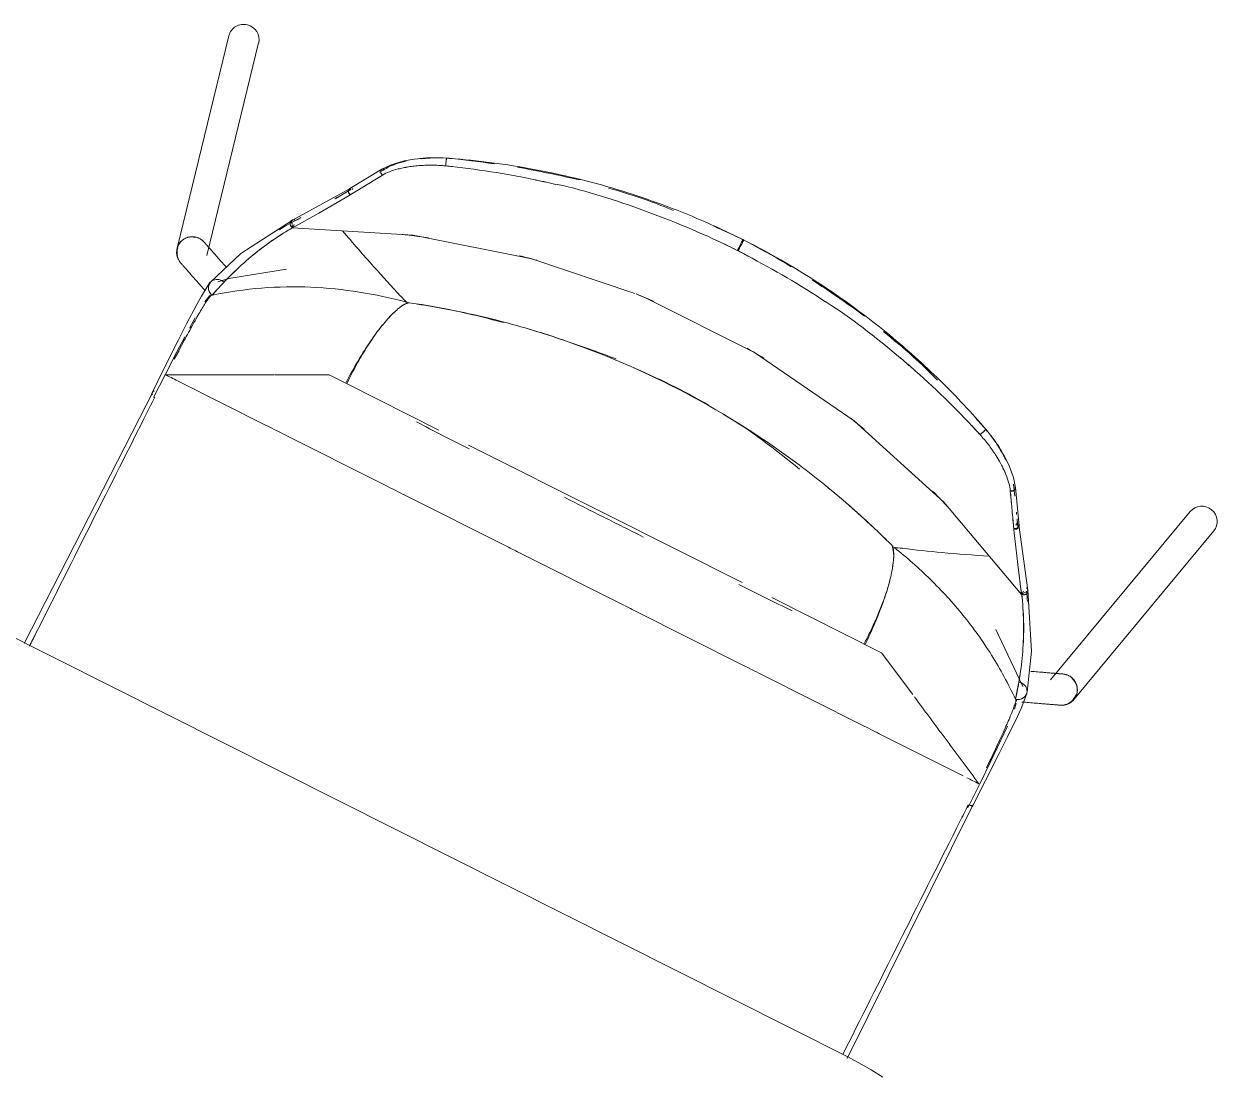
# Model space of a CAD drawing. Header units: millimetres. Extents: x 90978 to 295199, y -4084 to 97293.
# Drawn here: x 161074 to 161684, y 32156 to 32691 of the extents above; entities that cross this region are included whole.
import ezdxf

# ---------------------------------------------------------------- set-up
doc = ezdxf.new("R2010")
doc.units = ezdxf.units.MM
doc.header["$MEASUREMENT"] = 0
doc.layers.add('I-FURN', color=8, linetype='CONTINUOUS', lineweight=9)

msp = doc.modelspace()

# ---------------------------------------------------------------- linework, layer by layer
at = {"layer": 'I-FURN'}
for p, q in [((161179.11, 32684.96), (161152.65, 32576.47)), ((161167.81, 32572.77), (161194.26, 32681.27)), ((161259.25, 32617.23), (161255.95, 32615.22)), ((161261.93, 32619.11), (161257.1, 32616.74)), ((161257.76, 32616.97), (161257.38, 32616.88)), ((161258.16, 32616.94), (161257.76, 32616.97)), ((161258.56, 32616.8), (161258.16, 32616.94)), ((161268.59, 32621.03), (161261.93, 32619.11)), ((161273.66, 32621.93), (161268.59, 32621.03)), ((161279.11, 32622.49), (161273.66, 32621.93)), ((161284.59, 32622.66), (161279.11, 32622.49)), ((161289.73, 32618.82), (161289.71, 32618.59)), ((161289.76, 32619.14), (161289.73, 32618.82)), ((161289.8, 32619.55), (161289.76, 32619.14)), ((161289.84, 32620.01), (161289.8, 32619.55)), ((161289.88, 32620.49), (161289.84, 32620.01)), ((161289.93, 32620.98), (161289.88, 32620.49)), ((161289.97, 32621.44), (161289.93, 32620.98)), ((161290.01, 32621.83), (161289.97, 32621.44)), ((161290.04, 32622.15), (161290.01, 32621.83)), ((161290.06, 32622.37), (161290.04, 32622.15)), ((161290.07, 32622.47), (161290.06, 32622.37)), ((161240.41, 32603.43), (161257.54, 32613.84)), ((161257.17, 32616.78), (161240.77, 32606.89)), ((161256.52, 32615.65), (161256.54, 32615.21)), ((161256.54, 32615.21), (161256.67, 32614.79)), ((161256.77, 32616.41), (161256.59, 32616.05)), ((161256.67, 32614.79), (161256.9, 32614.4)), ((161257.04, 32616.69), (161256.77, 32616.41)), ((161256.9, 32614.4), (161257.2, 32614.08)), ((161257.38, 32616.88), (161257.04, 32616.69)), ((161257.2, 32614.08), (161257.56, 32613.84)), ((161240.92, 32606.98), (161211.45, 32590.79)), ((161241.36, 32606.47), (161233.56, 32601.9)), ((161240.03, 32605.69), (161240.12, 32606.11)), ((161240.04, 32605.25), (161240.03, 32605.69)), ((161240.15, 32604.81), (161240.04, 32605.25)), ((161240.36, 32604.41), (161240.15, 32604.81)), ((161240.26, 32606.19), (161240.16, 32605.77)), ((161240.16, 32605.77), (161240.17, 32605.33)), ((161240.17, 32605.33), (161240.28, 32604.89)), ((161240.28, 32604.89), (161240.49, 32604.49)), ((161240.32, 32606.48), (161240.6, 32606.78)), ((161240.45, 32606.56), (161240.41, 32606.51)), ((161240.74, 32606.86), (161240.45, 32606.56)), ((161240.6, 32606.78), (161240.95, 32606.98)), ((161241.08, 32607.06), (161240.74, 32606.86)), ((161240.95, 32606.98), (161241.35, 32607.08)), ((161241.48, 32607.16), (161241.08, 32607.06)), ((161242.18, 32606.95), (161242.01, 32606.5)), ((161242.12, 32606.5), (161242.31, 32607.03)), ((161225.01, 32594.39), (161240.41, 32603.43)), ((161240.65, 32604.06), (161240.36, 32604.41)), ((161240.49, 32604.49), (161240.79, 32604.14)), ((161241.01, 32603.79), (161240.65, 32604.06)), ((161240.79, 32604.14), (161241.15, 32603.87)), ((161211.56, 32586.86), (161225.01, 32594.39)), ((161211.45, 32590.79), (161185.22, 32573.7)), ((161210.31, 32588.88), (161210.36, 32589.36)), ((161210.38, 32588.4), (161210.31, 32588.88)), ((161210.36, 32589.36), (161210.51, 32589.81)), ((161210.56, 32587.95), (161210.38, 32588.4)), ((161210.51, 32589.81), (161210.76, 32590.22)), ((161210.84, 32587.55), (161210.56, 32587.95)), ((161210.76, 32590.22), (161211.1, 32590.56)), ((161211.2, 32587.23), (161210.84, 32587.55)), ((161211.1, 32590.56), (161211.35, 32588.82)), ((161211.62, 32586.98), (161211.2, 32587.23)), ((161211.41, 32588.41), (161211.62, 32586.99)), ((161273.09, 32583.12), (161211.56, 32586.86)), ((161211.62, 32586.98), (161212.38, 32588.63)), ((161211.62, 32586.98), (161212.38, 32588.63)), ((161211.62, 32586.98), (161212.32, 32588.61)), ((161212.32, 32588.61), (161211.62, 32586.98)), ((161214.98, 32591.51), (161213.29, 32590.6)), ((161154.83, 32580.08), (161155.06, 32580.3)), ((161155.06, 32580.3), (161155.12, 32580.36)), ((161155.12, 32580.36), (161155.37, 32580.57)), ((161155.37, 32580.57), (161155.62, 32580.76)), ((161155.62, 32580.76), (161155.88, 32580.95)), ((161155.88, 32580.95), (161156.15, 32581.12)), ((161156.15, 32581.12), (161156.42, 32581.29)), ((161156.42, 32581.29), (161156.7, 32581.44)), ((161156.7, 32581.44), (161156.99, 32581.59)), ((161156.99, 32581.59), (161157.28, 32581.72)), ((161157.28, 32581.72), (161157.58, 32581.84)), ((161157.58, 32581.84), (161157.88, 32581.94)), ((161157.88, 32581.94), (161158.19, 32582.04)), ((161158.19, 32582.04), (161158.5, 32582.12)), ((161158.5, 32582.12), (161158.81, 32582.19)), ((161158.81, 32582.19), (161159.12, 32582.25)), ((161159.12, 32582.25), (161159.44, 32582.29)), ((161159.44, 32582.29), (161159.76, 32582.32)), ((161159.76, 32582.32), (161160.08, 32582.34)), ((161160.08, 32582.34), (161160.4, 32582.35)), ((161160.4, 32582.35), (161160.72, 32582.34)), ((161160.72, 32582.34), (161161.04, 32582.32)), ((161161.04, 32582.32), (161161.36, 32582.29)), ((161161.36, 32582.29), (161161.67, 32582.25)), ((161161.67, 32582.25), (161161.99, 32582.19)), ((161161.99, 32582.19), (161162.3, 32582.12)), ((161162.3, 32582.12), (161162.61, 32582.04)), ((161162.61, 32582.04), (161162.91, 32581.95)), ((161162.91, 32581.95), (161163.22, 32581.84)), ((161163.22, 32581.84), (161163.51, 32581.72)), ((161163.51, 32581.72), (161163.81, 32581.59)), ((161163.81, 32581.59), (161164.09, 32581.45)), ((161164.09, 32581.45), (161164.37, 32581.3)), ((161164.37, 32581.3), (161164.65, 32581.13)), ((161164.65, 32581.13), (161164.92, 32580.96)), ((161164.92, 32580.96), (161165.18, 32580.77)), ((161165.18, 32580.77), (161165.43, 32580.57)), ((161165.43, 32580.57), (161165.67, 32580.37)), ((161165.67, 32580.37), (161165.91, 32580.15)), ((161333.62, 32571.09), (161273.09, 32583.12)), ((161440.96, 32580.06), (161441.18, 32580.5)), ((161441.18, 32580.5), (161441.32, 32580.78)), ((161441.32, 32580.78), (161441.37, 32580.87)), ((161441.59, 32580.29), (161441.37, 32579.85)), ((161441.73, 32580.57), (161441.59, 32580.29)), ((161441.78, 32580.67), (161441.73, 32580.57)), ((161152.4, 32574.34), (161152.41, 32574.66)), ((161152.41, 32574.02), (161152.4, 32574.34)), ((161152.41, 32574.66), (161152.43, 32574.98)), ((161152.43, 32574.98), (161152.46, 32575.3)), ((161152.46, 32575.3), (161152.51, 32575.62)), ((161152.51, 32575.62), (161152.56, 32575.93)), ((161152.56, 32575.93), (161152.63, 32576.25)), ((161152.63, 32576.25), (161152.71, 32576.56)), ((161152.71, 32576.56), (161152.81, 32576.86)), ((161152.81, 32576.86), (161152.91, 32577.16)), ((161152.91, 32577.16), (161153.03, 32577.46)), ((161153.03, 32577.46), (161153.16, 32577.75)), ((161153.16, 32577.75), (161153.31, 32578.04)), ((161153.31, 32578.04), (161153.46, 32578.32)), ((161153.46, 32578.32), (161153.62, 32578.59)), ((161153.62, 32578.59), (161153.8, 32578.86)), ((161153.8, 32578.86), (161153.98, 32579.12)), ((161153.98, 32579.12), (161154.18, 32579.38)), ((161154.18, 32579.38), (161154.39, 32579.62)), ((161154.39, 32579.62), (161154.6, 32579.86)), ((161154.6, 32579.86), (161154.83, 32580.08)), ((161165.91, 32580.15), (161166.14, 32579.93)), ((161166.14, 32579.93), (161166.36, 32579.69)), ((161166.36, 32579.69), (161166.41, 32579.63)), ((161166.42, 32579.62), (161166.41, 32579.63)), ((161166.41, 32579.63), (161166.43, 32579.61)), ((161166.45, 32579.59), (161166.42, 32579.62)), ((161166.43, 32579.61), (161166.47, 32579.57)), ((161166.5, 32579.53), (161166.45, 32579.59)), ((161166.47, 32579.57), (161166.53, 32579.5)), ((161166.58, 32579.44), (161166.5, 32579.53)), ((161166.53, 32579.5), (161166.56, 32579.47)), ((161166.69, 32579.32), (161166.58, 32579.44)), ((161166.82, 32579.17), (161166.69, 32579.32)), ((161166.97, 32578.99), (161166.82, 32579.17)), ((161167.15, 32578.79), (161166.97, 32578.99)), ((161167.36, 32578.55), (161167.15, 32578.79)), ((161167.59, 32578.29), (161167.36, 32578.55)), ((161167.84, 32578.01), (161167.59, 32578.29)), ((161168.12, 32577.69), (161167.84, 32578.01)), ((161168.41, 32577.35), (161168.12, 32577.69)), ((161168.73, 32576.99), (161168.41, 32577.35)), ((161169.08, 32576.6), (161168.73, 32576.99)), ((161169.44, 32576.18), (161169.08, 32576.6)), ((161169.83, 32575.74), (161169.44, 32576.18)), ((161170.23, 32575.28), (161169.83, 32575.74)), ((161170.66, 32574.8), (161170.23, 32575.28)), ((161171.1, 32574.3), (161170.66, 32574.8)), ((161171.56, 32573.77), (161171.1, 32574.3)), ((161438.62, 32575.4), (161438.76, 32575.68)), ((161438.76, 32575.68), (161438.98, 32576.12)), ((161438.98, 32576.12), (161439.27, 32576.7)), ((161439.17, 32575.48), (161439.03, 32575.2)), ((161439.39, 32575.92), (161439.17, 32575.48)), ((161439.27, 32576.7), (161439.61, 32577.37)), ((161439.68, 32576.5), (161439.39, 32575.92)), ((161439.61, 32577.37), (161439.97, 32578.09)), ((161440.02, 32577.17), (161439.68, 32576.5)), ((161439.97, 32578.09), (161440.33, 32578.81)), ((161440.38, 32577.89), (161440.02, 32577.17)), ((161440.33, 32578.81), (161440.67, 32579.48)), ((161440.74, 32578.6), (161440.38, 32577.89)), ((161440.67, 32579.48), (161440.96, 32580.06)), ((161441.08, 32579.28), (161440.74, 32578.6)), ((161441.37, 32579.85), (161441.08, 32579.28)), ((161152.43, 32573.7), (161152.41, 32574.02)), ((161152.46, 32573.39), (161152.43, 32573.7)), ((161152.51, 32573.07), (161152.46, 32573.39)), ((161152.56, 32572.75), (161152.51, 32573.07)), ((161152.63, 32572.44), (161152.56, 32572.75)), ((161152.72, 32572.13), (161152.63, 32572.44)), ((161152.81, 32571.83), (161152.72, 32572.13)), ((161152.92, 32571.53), (161152.81, 32571.83)), ((161153.04, 32571.23), (161152.92, 32571.53)), ((161153.17, 32570.94), (161153.04, 32571.23)), ((161153.31, 32570.65), (161153.17, 32570.94)), ((161153.46, 32570.37), (161153.31, 32570.65)), ((161153.63, 32570.1), (161153.46, 32570.37)), ((161153.8, 32569.83), (161153.63, 32570.1)), ((161153.99, 32569.57), (161153.8, 32569.83)), ((161154.19, 32569.32), (161153.99, 32569.57)), ((161154.39, 32569.07), (161154.19, 32569.32)), ((161154.42, 32569.04), (161154.39, 32569.07)), ((161154.39, 32569.07), (161154.39, 32569.07)), ((161154.39, 32569.07), (161154.41, 32569.06)), ((161154.41, 32569.06), (161154.44, 32569.01)), ((161154.46, 32568.99), (161154.42, 32569.04)), ((161154.44, 32569.01), (161154.51, 32568.94)), ((161154.54, 32568.91), (161154.46, 32568.99)), ((161154.51, 32568.94), (161154.6, 32568.84)), ((161154.6, 32568.84), (161154.71, 32568.71)), ((161154.71, 32568.71), (161154.85, 32568.55)), ((161154.85, 32568.55), (161155.02, 32568.36)), ((161155.02, 32568.36), (161155.21, 32568.15)), ((161155.21, 32568.15), (161155.42, 32567.9)), ((161185.22, 32573.7), (161169.83, 32559.33)), ((161172.04, 32573.22), (161171.56, 32573.77)), ((161172.54, 32572.66), (161172.04, 32573.22)), ((161173.05, 32572.08), (161172.54, 32572.66)), ((161173.57, 32571.48), (161173.05, 32572.08)), ((161174.11, 32570.86), (161173.57, 32571.48)), ((161174.67, 32570.23), (161174.11, 32570.86)), ((161175.23, 32569.59), (161174.67, 32570.23)), ((161175.81, 32568.93), (161175.23, 32569.59)), ((161176.4, 32568.26), (161175.81, 32568.93)), ((161177, 32567.58), (161176.4, 32568.26)), ((161386.23, 32553.41), (161333.62, 32571.09)), ((161155.42, 32567.9), (161155.66, 32567.63)), ((161155.66, 32567.63), (161155.92, 32567.34)), ((161155.92, 32567.34), (161156.2, 32567.01)), ((161156.2, 32567.01), (161156.51, 32566.66)), ((161156.51, 32566.66), (161156.84, 32566.29)), ((161156.84, 32566.29), (161157.19, 32565.89)), ((161157.19, 32565.89), (161157.56, 32565.46)), ((161157.56, 32565.46), (161157.95, 32565.02)), ((161157.95, 32565.02), (161158.37, 32564.55)), ((161158.37, 32564.55), (161158.8, 32564.06)), ((161158.8, 32564.06), (161159.25, 32563.54)), ((161159.25, 32563.54), (161159.72, 32563.01)), ((161159.72, 32563.01), (161160.2, 32562.46)), ((161160.2, 32562.46), (161160.7, 32561.89)), ((161177.6, 32566.89), (161177, 32567.58)), ((161208.53, 32565.74), (161178.98, 32560.98)), ((161160.7, 32561.89), (161161.22, 32561.3)), ((161161.22, 32561.3), (161161.75, 32560.69)), ((161161.75, 32560.69), (161162.3, 32560.07)), ((161162.3, 32560.07), (161162.85, 32559.44)), ((161162.85, 32559.44), (161163.42, 32558.79)), ((161163.42, 32558.79), (161164.01, 32558.13)), ((161164.01, 32558.13), (161164.6, 32557.45)), ((161164.6, 32557.45), (161165.2, 32556.77)), ((161169.42, 32558.92), (161165.05, 32552)), ((161165.2, 32556.77), (161165.81, 32556.07)), ((161165.81, 32556.07), (161166.43, 32555.37)), ((161168.68, 32556.72), (161168.94, 32557.86)), ((161168.72, 32555.54), (161168.68, 32556.72)), ((161170.2, 32559.63), (161169.42, 32558.92)), ((161169.48, 32558.89), (161170.27, 32559.73)), ((161170.71, 32559.96), (161170.2, 32559.63)), ((161171.28, 32560.23), (161170.71, 32559.96)), ((161172.57, 32560.53), (161171.28, 32560.23)), ((161173.99, 32560.47), (161172.57, 32560.53)), ((161178.98, 32560.98), (161173.48, 32559.38)), ((161175.39, 32559.98), (161173.99, 32560.47)), ((161176.66, 32559.08), (161175.39, 32559.98)), ((161165.05, 32552), (161162.67, 32547.67)), ((161166.43, 32555.37), (161167.05, 32554.66)), ((161166.78, 32549.03), (161169.35, 32552.31)), ((161392.03, 32551.01), (161386.82, 32553.17)), ((161447.21, 32523.25), (161392.03, 32551.01)), ((161162.67, 32547.67), (161157.5, 32537.86)), ((161157.5, 32537.86), (161153.16, 32529.34)), ((161159.01, 32535.71), (161161.92, 32540.98)), ((161153.16, 32529.34), (161146.29, 32515.57)), ((161152.58, 32523.62), (161156.6, 32531.24)), ((161146.66, 32512.2), (161152.58, 32523.62)), ((161151.19, 32519.8), (161153.47, 32523.98)), ((161153.47, 32523.98), (161153.54, 32524.11)), ((161498.15, 32488.33), (161447.21, 32523.25)), ((161146.29, 32515.57), (161139.61, 32501.97)), ((161140.56, 32500.3), (161146.66, 32512.2)), ((161197.76, 32486.22), (161153.22, 32508.62)), ((161202.56, 32511.79), (161230.28, 32511.8)), ((161230.28, 32511.8), (161238.73, 32507.55)), ((161239.14, 32507.34), (161286.28, 32483.63)), ((161140.52, 32503.74), (161074.62, 32374.72)), ((161140.55, 32503.76), (161140.53, 32503.7)), ((161140.65, 32503.56), (161140.91, 32503.37)), ((161141.01, 32503.67), (161140.71, 32503.75)), ((161543.89, 32446.89), (161498.15, 32488.33)), ((161563.89, 32482.65), (161564.25, 32482.98)), ((161564.25, 32482.98), (161564.6, 32483.28)), ((161564.6, 32483.28), (161564.89, 32483.55)), ((161564.89, 32483.55), (161565.13, 32483.76)), ((161565.13, 32483.76), (161565.29, 32483.91)), ((161565.29, 32483.91), (161565.36, 32483.98)), ((161257.82, 32456), (161206.6, 32481.77)), ((161562.38, 32481.31), (161562.47, 32481.38)), ((161562.47, 32481.38), (161562.64, 32481.53)), ((161562.64, 32481.53), (161562.88, 32481.75)), ((161562.88, 32481.75), (161563.18, 32482.02)), ((161563.18, 32482.02), (161563.53, 32482.32)), ((161563.53, 32482.32), (161563.89, 32482.65)), ((161568.79, 32479.69), (161571.91, 32475.19)), ((161301.4, 32476.02), (161371.21, 32440.9)), ((161571.91, 32475.19), (161574.72, 32470.48)), ((161574.72, 32470.48), (161577.01, 32465.87)), ((161577.01, 32465.87), (161579.44, 32459.38)), ((161579.44, 32459.38), (161580.42, 32454.09)), ((161578.41, 32446.13), (161577.83, 32452.72)), ((161579.53, 32456.08), (161580.1, 32449.96)), ((161580.4, 32454.26), (161582.27, 32434.85)), ((161321.77, 32423.83), (161268.1, 32450.84)), ((161583.57, 32399.72), (161543.89, 32446.89)), ((161371.21, 32440.9), (161441.03, 32405.78)), ((161580.9, 32441.68), (161581.02, 32440.48)), ((161669.68, 32442.1), (161598.34, 32356.19)), ((161579.68, 32432.75), (161579.07, 32439.08)), ((161581.44, 32436.43), (161580.62, 32435.19)), ((161581.26, 32438.12), (161581.47, 32436.16)), ((161581.35, 32433.7), (161581.71, 32433.95)), ((161581.47, 32436.16), (161581.71, 32433.83)), ((161581.99, 32434.28), (161582.17, 32434.66)), ((161582.2, 32435.46), (161582.04, 32435.84)), ((161582.17, 32434.66), (161582.24, 32435.06)), ((161582.24, 32435.06), (161582.2, 32435.46)), ((161582.23, 32435.28), (161586.79, 32401.98)), ((161579.6, 32433.61), (161580.03, 32433.48)), ((161581.6, 32415), (161579.68, 32432.75)), ((161580.03, 32433.48), (161580.48, 32433.45)), ((161580.48, 32433.45), (161580.93, 32433.53)), ((161580.93, 32433.53), (161581.35, 32433.7)), ((161610.34, 32346.22), (161681.68, 32432.14)), ((161381.02, 32394.03), (161327.36, 32421.02)), ((161494.54, 32163.92), (161000.43, 32412.5)), ((161583.57, 32399.72), (161581.6, 32415)), ((161456.13, 32398.18), (161512.14, 32370)), ((161584.5, 32401.42), (161583.63, 32399.84)), ((161584.5, 32401.42), (161583.63, 32399.84)), ((161583.64, 32399.84), (161586.82, 32401.55)), ((161584.53, 32401.37), (161583.64, 32399.84)), ((161583.64, 32399.84), (161584.53, 32401.37)), ((161584.08, 32399.64), (161583.64, 32399.84)), ((161584.56, 32399.55), (161584.08, 32399.64)), ((161585.04, 32399.56), (161584.56, 32399.55)), ((161585.51, 32399.69), (161585.04, 32399.56)), ((161585.93, 32399.92), (161585.51, 32399.69)), ((161586.29, 32400.23), (161585.93, 32399.92)), ((161586.57, 32400.63), (161586.29, 32400.23)), ((161586.74, 32401.07), (161586.57, 32400.63)), ((161586.82, 32401.55), (161586.74, 32401.07)), ((161586.79, 32401.97), (161588.7, 32370.72)), ((161440.68, 32364.01), (161386.9, 32391.07)), ((161584.21, 32352.75), (161570.42, 32381.87)), ((161512.14, 32370), (161528, 32348.63)), ((161588.7, 32370.72), (161586.34, 32349.8)), ((161502.17, 32333.08), (161450.86, 32358.89)), ((161582.07, 32355.14), (161583.55, 32354.66)), ((161583.55, 32354.66), (161584.78, 32353.81)), ((161589.26, 32360.42), (161588.36, 32360.5)), ((161590.16, 32360.35), (161589.26, 32360.42)), ((161591.04, 32360.28), (161590.16, 32360.35)), ((161591.9, 32360.21), (161591.04, 32360.28)), ((161592.74, 32360.14), (161591.9, 32360.21)), ((161593.57, 32360.07), (161592.74, 32360.14)), ((161594.37, 32360), (161593.57, 32360.07)), ((161595.15, 32359.94), (161594.37, 32360)), ((161595.91, 32359.88), (161595.15, 32359.94)), ((161596.64, 32359.82), (161595.91, 32359.88)), ((161597.35, 32359.76), (161596.64, 32359.82)), ((161598.03, 32359.7), (161597.35, 32359.76)), ((161598.68, 32359.65), (161598.03, 32359.7)), ((161599.3, 32359.6), (161598.68, 32359.65)), ((161599.89, 32359.55), (161599.3, 32359.6)), ((161600.45, 32359.5), (161599.89, 32359.55)), ((161600.98, 32359.46), (161600.45, 32359.5)), ((161601.48, 32359.42), (161600.98, 32359.46)), ((161601.94, 32359.38), (161601.48, 32359.42)), ((161602.37, 32359.35), (161601.94, 32359.38)), ((161602.77, 32359.31), (161602.37, 32359.35)), ((161603.13, 32359.28), (161602.77, 32359.31)), ((161603.45, 32359.26), (161603.13, 32359.28)), ((161603.73, 32359.23), (161603.45, 32359.26)), ((161603.98, 32359.21), (161603.73, 32359.23)), ((161604.19, 32359.2), (161603.98, 32359.21)), ((161604.37, 32359.18), (161604.19, 32359.2)), ((161604.5, 32359.17), (161604.37, 32359.18)), ((161604.46, 32359.17), (161604.57, 32359.16)), ((161604.6, 32359.16), (161604.5, 32359.17)), ((161604.57, 32359.16), (161604.64, 32359.16)), ((161604.66, 32359.16), (161604.6, 32359.16)), ((161604.64, 32359.16), (161604.67, 32359.16)), ((161604.68, 32359.16), (161604.66, 32359.16)), ((161604.67, 32359.16), (161604.68, 32359.16)), ((161604.68, 32359.16), (161604.99, 32359.12)), ((161604.99, 32359.12), (161605.31, 32359.08)), ((161605.31, 32359.08), (161605.63, 32359.02)), ((161605.63, 32359.02), (161605.94, 32358.95)), ((161605.94, 32358.95), (161606.25, 32358.87)), ((161606.25, 32358.87), (161606.55, 32358.77)), ((161606.55, 32358.77), (161606.85, 32358.66)), ((161606.85, 32358.66), (161607.15, 32358.54)), ((161607.15, 32358.54), (161607.44, 32358.41)), ((161607.44, 32358.41), (161607.73, 32358.27)), ((161607.73, 32358.27), (161608.01, 32358.12)), ((161608.01, 32358.12), (161608.28, 32357.95)), ((161608.28, 32357.95), (161608.55, 32357.78)), ((161608.55, 32357.78), (161608.81, 32357.59)), ((161608.81, 32357.59), (161609.06, 32357.39)), ((161609.06, 32357.39), (161609.31, 32357.19)), ((161609.31, 32357.19), (161609.54, 32356.97)), ((161609.54, 32356.97), (161609.77, 32356.74)), ((161609.77, 32356.74), (161609.99, 32356.51)), ((161609.99, 32356.51), (161610.2, 32356.27)), ((161610.2, 32356.27), (161610.39, 32356.02)), ((161610.39, 32356.02), (161610.58, 32355.76)), ((161610.58, 32355.76), (161610.76, 32355.49)), ((161610.76, 32355.49), (161610.93, 32355.22)), ((161610.93, 32355.22), (161611.08, 32354.94)), ((161611.08, 32354.94), (161611.23, 32354.65)), ((161611.23, 32354.65), (161611.36, 32354.36)), ((161586.25, 32349.23), (161583.3, 32341.59)), ((161584.78, 32353.81), (161585.67, 32352.72)), ((161585.67, 32352.72), (161586.2, 32351.5)), ((161586.2, 32351.5), (161586.32, 32350.88)), ((161586.4, 32350.39), (161586.2, 32349.25)), ((161586.36, 32350.27), (161586.25, 32349.23)), ((161586.32, 32350.88), (161586.36, 32350.27)), ((161611.36, 32354.36), (161611.48, 32354.07)), ((161611.48, 32354.07), (161611.59, 32353.76)), ((161611.61, 32348.65), (161611.5, 32348.35)), ((161611.59, 32353.76), (161611.69, 32353.46)), ((161611.7, 32348.96), (161611.61, 32348.65)), ((161611.69, 32353.46), (161611.77, 32353.15)), ((161611.79, 32349.26), (161611.7, 32348.96)), ((161611.77, 32353.15), (161611.85, 32352.84)), ((161611.86, 32349.58), (161611.79, 32349.26)), ((161611.85, 32352.84), (161611.91, 32352.53)), ((161611.91, 32349.89), (161611.86, 32349.58)), ((161611.91, 32352.53), (161611.95, 32352.21)), ((161611.96, 32350.21), (161611.91, 32349.89)), ((161611.95, 32352.21), (161611.99, 32351.89)), ((161611.99, 32350.53), (161611.96, 32350.21)), ((161611.99, 32351.89), (161612.01, 32351.57)), ((161612, 32350.61), (161611.99, 32350.53)), ((161612.02, 32350.93), (161612, 32350.61)), ((161612.01, 32351.57), (161612.02, 32351.25)), ((161612.02, 32351.25), (161612.02, 32350.93)), ((161580.81, 32344.19), (161579.89, 32341.21)), ((161580.94, 32346.14), (161580.99, 32345.23)), ((161583.65, 32344.83), (161584.6, 32344.75)), ((161584.93, 32347.32), (161583.95, 32346.65)), ((161584.6, 32344.75), (161585.54, 32344.68)), ((161585.69, 32348.21), (161584.93, 32347.32)), ((161585.54, 32344.68), (161586.47, 32344.6)), ((161586.47, 32344.6), (161587.38, 32344.52)), ((161587.38, 32344.52), (161588.28, 32344.45)), ((161588.28, 32344.45), (161589.17, 32344.38)), ((161589.17, 32344.38), (161590.05, 32344.31)), ((161590.05, 32344.31), (161590.9, 32344.24)), ((161590.9, 32344.24), (161591.74, 32344.17)), ((161591.74, 32344.17), (161592.55, 32344.1)), ((161592.55, 32344.1), (161593.35, 32344.03)), ((161593.35, 32344.03), (161594.12, 32343.97)), ((161594.12, 32343.97), (161594.87, 32343.91)), ((161594.87, 32343.91), (161595.59, 32343.85)), ((161595.59, 32343.85), (161596.29, 32343.79)), ((161596.29, 32343.79), (161596.96, 32343.74)), ((161596.96, 32343.74), (161597.6, 32343.68)), ((161597.6, 32343.68), (161598.21, 32343.63)), ((161598.21, 32343.63), (161598.79, 32343.59)), ((161598.79, 32343.59), (161599.34, 32343.54)), ((161599.34, 32343.54), (161599.86, 32343.5)), ((161599.86, 32343.5), (161600.34, 32343.46)), ((161600.34, 32343.46), (161600.8, 32343.42)), ((161600.8, 32343.42), (161601.21, 32343.39)), ((161601.21, 32343.39), (161601.59, 32343.36)), ((161601.59, 32343.36), (161601.94, 32343.33)), ((161601.94, 32343.33), (161602.25, 32343.3)), ((161602.25, 32343.3), (161602.52, 32343.28)), ((161602.52, 32343.28), (161602.75, 32343.26)), ((161602.75, 32343.26), (161602.95, 32343.24)), ((161602.95, 32343.24), (161603.11, 32343.23)), ((161603.11, 32343.23), (161603.23, 32343.22)), ((161603.19, 32343.22), (161603.15, 32343.23)), ((161603.29, 32343.22), (161603.19, 32343.22)), ((161603.23, 32343.22), (161603.31, 32343.21)), ((161603.34, 32343.21), (161603.29, 32343.22)), ((161603.31, 32343.21), (161603.36, 32343.21)), ((161603.36, 32343.21), (161603.34, 32343.21)), ((161603.45, 32343.2), (161603.36, 32343.21)), ((161603.36, 32343.21), (161603.36, 32343.21)), ((161603.77, 32343.19), (161603.45, 32343.2)), ((161604.09, 32343.18), (161603.77, 32343.19)), ((161604.41, 32343.19), (161604.09, 32343.18)), ((161604.73, 32343.21), (161604.41, 32343.19)), ((161605.05, 32343.25), (161604.73, 32343.21)), ((161605.36, 32343.3), (161605.05, 32343.25)), ((161605.68, 32343.36), (161605.36, 32343.3)), ((161605.99, 32343.43), (161605.68, 32343.36)), ((161606.3, 32343.51), (161605.99, 32343.43)), ((161606.6, 32343.61), (161606.3, 32343.51)), ((161606.9, 32343.72), (161606.6, 32343.61)), ((161607.2, 32343.84), (161606.9, 32343.72)), ((161607.49, 32343.97), (161607.2, 32343.84)), ((161607.78, 32344.12), (161607.49, 32343.97)), ((161608.05, 32344.27), (161607.78, 32344.12)), ((161608.33, 32344.44), (161608.05, 32344.27)), ((161608.59, 32344.62), (161608.33, 32344.44)), ((161608.85, 32344.81), (161608.59, 32344.62)), ((161609.1, 32345.01), (161608.85, 32344.81)), ((161609.35, 32345.21), (161609.1, 32345.01)), ((161609.58, 32345.43), (161609.35, 32345.21)), ((161609.81, 32345.66), (161609.58, 32345.43)), ((161610.02, 32345.89), (161609.81, 32345.66)), ((161610.23, 32346.14), (161610.02, 32345.89)), ((161610.43, 32346.39), (161610.23, 32346.14)), ((161610.61, 32346.65), (161610.43, 32346.39)), ((161610.79, 32346.92), (161610.61, 32346.65)), ((161610.95, 32347.19), (161610.79, 32346.92)), ((161611.11, 32347.47), (161610.95, 32347.19)), ((161611.25, 32347.76), (161611.11, 32347.47)), ((161611.38, 32348.05), (161611.25, 32347.76)), ((161611.5, 32348.35), (161611.38, 32348.05)), ((161581.25, 32337.09), (161576.45, 32327.1)), ((161583.3, 32341.59), (161581.25, 32337.09)), ((161576.33, 32332.54), (161573.03, 32325.33)), ((161553.73, 32307.14), (161510.95, 32328.67)), ((161573.03, 32325.33), (161567.95, 32314.66)), ((161576.45, 32327.1), (161572.2, 32318.54)), ((161572.2, 32318.54), (161565.24, 32304.82)), ((161567.95, 32314.66), (161562.32, 32303.11)), ((161567.77, 32315.72), (161565.71, 32311.27)), ((161562.32, 32303.11), (161556.39, 32291.11)), ((161565.24, 32304.82), (161558.3, 32291.34)), ((161558.53, 32291.85), (161494.65, 32162.89)), ((161556.39, 32291.11), (161555.6, 32290.77)), ((161557.07, 32292.31), (161557.58, 32292.1)), ((161557.58, 32292.1), (161558, 32291.94)), ((161558, 32291.94), (161558.31, 32291.85)), ((161558.43, 32292.01), (161558.18, 32292.2)), ((161558.31, 32291.85), (161558.49, 32291.83)), ((161558.53, 32291.88), (161558.43, 32292.01)), ((161558.49, 32291.83), (161558.53, 32291.88)), ((161500.56, 32160.75), (161494.54, 32163.92)), ((161506.78, 32157.16), (161500.56, 32160.75)), ((161512.84, 32153.33), (161506.78, 32157.16))]:
    msp.add_line(p, q, dxfattribs=at)
for centre, major_axis, ratio, start_param, end_param in [((161186.69, 32683.12), (7.58, -1.85), 0.972413, 1.570796, 3.141593), ((161186.69, 32683.12), (7.58, -1.85), 0.972413, 0, 1.570796), ((161160.23, 32574.62), (7.58, -1.85), 0.972413, 1.570796, 3.665191), ((161160.55, 32574.19), (6.01, 5.28), 0.991026, 2.094395, 3.141593), ((161675.68, 32437.12), (-6, 4.98), 0.972413, 4.712389, 6.283185), ((161675.68, 32437.12), (-6, 4.98), 0.972413, 3.141593, 4.712389), ((161604.34, 32351.2), (-6, 4.98), 0.972413, 2.617994, 4.712389), ((161603.8, 32351.2), (0.66, 7.97), 0.991026, 5.235988, 5.472216), ((161603.8, 32351.2), (0.66, 7.97), 0.991026, 2.987513, 3.665191), ((161603.8, 32351.2), (0.66, 7.97), 0.991026, 3.926991, 4.45059)]:
    msp.add_ellipse(centre, major_axis=major_axis, ratio=ratio, start_param=start_param, end_param=end_param, dxfattribs=at)
for points, knots in [([(161256.59, 32616.05), (161256.68, 32616.31), (161256.91, 32616.64), (161257.36, 32616.9), (161257.75, 32616.98), (161258.15, 32616.95), (161258.42, 32616.85), (161258.55, 32616.79)], [-0.5, -0.5, -0.5, -0.5, -0.3333333, -0.25, -0.1666667, -0.0833333, 0, 0, 0, 0]), ([(161257.54, 32613.84), (161258.51, 32614.45), (161260.84, 32615.55), (161264.6, 32616.74), (161268.01, 32617.52), (161270.74, 32618.02), (161273.64, 32618.41), (161276.68, 32618.69), (161279.83, 32618.85), (161282.65, 32618.88), (161284.42, 32618.83), (161285.1, 32618.8)], [0, 0, 0, 0, 0.1666667, 0.3333333, 0.4166667, 0.5, 0.5833333, 0.6666667, 0.75, 0.8333333, 0.8844325, 0.8844325, 0.8844325, 0.8844325]), ([(161269.49, 32620.91), (161268.72, 32620.74), (161267.12, 32620.35), (161264.85, 32619.68), (161261.98, 32618.67), (161260.22, 32617.84), (161259.25, 32617.23)], [0.594049, 0.594049, 0.594049, 0.594049, 0.6666667, 0.75, 0.8333333, 1, 1, 1, 1]), ([(161269.28, 32621.05), (161268.05, 32620.77), (161266.04, 32620.28), (161264.51, 32619.66), (161263.95, 32619.4)], [0.5492901, 0.5492901, 0.5492901, 0.5492901, 0.6666667, 0.7441692, 0.7441692, 0.7441692, 0.7441692]), ([(161291.65, 32622.36), (161289.41, 32622.51), (161286.06, 32622.65), (161281.71, 32622.52), (161279.15, 32622.34), (161277.68, 32622.2), (161277.25, 32622.15)], [0, 0, 0, 0, 0.1666667, 0.25, 0.3333333, 0.368513, 0.368513, 0.368513, 0.368513]), ([(161289.71, 32618.59), (161289.72, 32618.65), (161289.73, 32618.8), (161289.76, 32619.12), (161289.82, 32619.66), (161289.9, 32620.47), (161289.98, 32621.29), (161290.04, 32621.82), (161290.08, 32622.25), (161290.1, 32622.43), (161290.1, 32622.46)], [-0.9166667, -0.9166667, -0.9166667, -0.9166667, -0.8333333, -0.75, -0.6666667, -0.5, -0.3333333, -0.25, -0.1666667, 0, 0, 0, 0]), ([(161564.34, 32485.19), (161556.71, 32493.97), (161540.78, 32510.8), (161506.07, 32541.67), (161465.16, 32569.48), (161418.22, 32592.45), (161377.24, 32607.23), (161334.88, 32617.5), (161306.15, 32621.25), (161291.65, 32622.36)], [0, 0, 0, 0, 0.111111, 0.222222, 0.444444, 0.583333, 0.722222, 0.861111, 1, 1, 1, 1]), ([(161326.41, 32617.78), (161331.67, 32616.88), (161342.29, 32614.78), (161352.93, 32612.54), (161358.29, 32611.3)], [-0.7681843, -0.7681843, -0.7681843, -0.7681843, -0.6666667, -0.5624253, -0.5624253, -0.5624253, -0.5624253]), ([(161241.01, 32603.79), (161243.64, 32605.36), (161249.02, 32608.6), (161254.66, 32612.05), (161257.54, 32613.83)], [0, 0, 0, 0, 0.5, 0.9990555, 0.9990555, 0.9990555, 0.9990555]), ([(161346.55, 32608.88), (161344.74, 32609.32), (161341.1, 32610.18), (161337.43, 32610.92), (161335.58, 32611.27)], [-0.36909277, -0.36909277, -0.36909277, -0.36909277, -0.33333333, -0.29717322, -0.29717322, -0.29717322, -0.29717322]), ([(161433.91, 32577.62), (161419.99, 32584.4), (161391.36, 32596.17), (161361.74, 32605.79), (161346.6, 32609.04)], [-0.9637993, -0.9637993, -0.9637993, -0.9637993, -0.6666667, -0.3692167, -0.3692167, -0.3692167, -0.3692167]), ([(161372.73, 32607.17), (161379.53, 32605.21), (161390.77, 32601.83), (161401.66, 32597.53), (161405.94, 32595.76)], [-0.4674161, -0.4674161, -0.4674161, -0.4674161, -0.3333333, -0.245436, -0.245436, -0.245436, -0.245436]), ([(161189.19, 32571.15), (161192.64, 32574.1), (161199.87, 32579.74), (161207.61, 32584.68), (161211.62, 32586.98)], [0.5, 0.5, 0.5, 0.5, 0.75, 0.9999835, 0.9999835, 0.9999835, 0.9999835]), ([(161211.62, 32586.98), (161211.45, 32587.06), (161211.14, 32587.27), (161210.77, 32587.7), (161210.5, 32588.2), (161210.33, 32588.93), (161210.46, 32589.87), (161211.05, 32590.59), (161211.67, 32590.92), (161212.2, 32591.02), (161212.56, 32591), (161212.74, 32590.96)], [-1, -1, -1, -1, -0.9166667, -0.8333333, -0.75, -0.6666667, -0.5, -0.3333333, -0.25, -0.1666667, -0.0833333, -0.0833333, -0.0833333, -0.0833333]), ([(161212.8, 32590.93), (161212.5, 32591.01), (161212.03, 32591.02), (161211.47, 32590.82), (161211.21, 32590.65), (161211.1, 32590.56)], [-0.8, -0.8, -0.8, -0.8, -0.4, -0.2, 0, 0, 0, 0]), ([(161199.25, 32579.03), (161199.5, 32579.21), (161201.76, 32580.82), (161204.11, 32582.31), (161206.21, 32583.62)], [0.7332614, 0.7332614, 0.7332614, 0.7332614, 0.75, 0.8847092, 0.8847092, 0.8847092, 0.8847092]), ([(161266.7, 32552.06), (161262.08, 32557), (161252.12, 32567.88), (161242.35, 32579.13), (161237.12, 32585.29)], [-0.9105873, -0.9105873, -0.9105873, -0.9105873, -0.5, -0.0187537, -0.0187537, -0.0187537, -0.0187537]), ([(161280.99, 32581.83), (161277.69, 32582.3), (161272.97, 32582.97), (161268.22, 32583.46), (161266.78, 32583.59)], [-0.11702564, -0.11702564, -0.11702564, -0.11702564, -0.09090909, -0.07954338, -0.07954338, -0.07954338, -0.07954338]), ([(161170.55, 32552.47), (161173.29, 32555.71), (161179.12, 32562.05), (161188.57, 32570.85), (161195.25, 32576.13), (161198.43, 32578.44)], [0, 0, 0, 0, 0.25, 0.5, 0.7150194, 0.7150194, 0.7150194, 0.7150194]), ([(161175.5, 32558.05), (161176.74, 32559.38), (161181.03, 32563.85), (161185.77, 32568.16), (161189.19, 32571.15)], [0.1451812, 0.1451812, 0.1451812, 0.1451812, 0.25, 0.4999905, 0.4999905, 0.4999905, 0.4999905]), ([(161476.74, 32560.28), (161480.06, 32558.13), (161489.04, 32552.08), (161497.96, 32545.89), (161503.5, 32541.81)], [0.2583607, 0.2583607, 0.2583607, 0.2583607, 0.3333333, 0.4634886, 0.4634886, 0.4634886, 0.4634886]), ([(161170.47, 32552.62), (161170.36, 32552.71), (161169.99, 32552.52), (161169.08, 32551.43), (161168.03, 32549.95), (161166.72, 32547.92), (161165.12, 32545.28), (161163.32, 32542.2), (161160.61, 32537.39), (161157.57, 32531.84), (161154.28, 32525.67), (161152.61, 32522.51), (161151.76, 32520.88)], [-0.9696726, -0.9696726, -0.9696726, -0.9696726, -0.875, -0.8125, -0.75, -0.6875, -0.625, -0.5625, -0.5, -0.375, -0.3125, -0.25, -0.25, -0.25, -0.25]), ([(161238.7, 32507.56), (161240.58, 32511.22), (161244.4, 32518.21), (161250.49, 32527.97), (161256.51, 32536.27), (161262.19, 32542.78), (161266.94, 32546.93), (161269.54, 32548.43), (161270.61, 32548.87)], [-1, -1, -1, -1, -0.8333333, -0.6666667, -0.5, -0.3333333, -0.1666667, -0.0332351, -0.0332351, -0.0332351, -0.0332351]), ([(161271.03, 32548.66), (161270.29, 32548.49), (161268.64, 32547.84), (161266.73, 32546.57), (161265.67, 32545.72), (161265.65, 32545.71)], [-0.9923506, -0.9923506, -0.9923506, -0.9923506, -0.8928571, -0.7857143, -0.7840531, -0.7840531, -0.7840531, -0.7840531]), ([(161517.46, 32424.69), (161509.42, 32432.75), (161492.46, 32448.49), (161455.71, 32477.54), (161405.15, 32508.36), (161350.26, 32530.55), (161306.46, 32542.46), (161285.09, 32546.36), (161275.29, 32547.96)], [0.0046222, 0.0046222, 0.0046222, 0.0046222, 0.125, 0.25, 0.5, 0.75, 0.875, 0.9801064, 0.9801064, 0.9801064, 0.9801064]), ([(161253.76, 32532.34), (161252.04, 32529.93), (161248.54, 32524.65), (161243.56, 32516.02), (161240.62, 32510.13), (161239.27, 32507.29)], [-0.4285714, -0.4285714, -0.4285714, -0.4285714, -0.2857143, -0.1428571, -0.0148421, -0.0148421, -0.0148421, -0.0148421]), ([(161330.71, 32535.66), (161338.1, 32533.49), (161353.37, 32528.42), (161368.7, 32523.02), (161376.61, 32519.98)], [-0.7823925, -0.7823925, -0.7823925, -0.7823925, -0.7, -0.609839, -0.609839, -0.609839, -0.609839]), ([(161513.05, 32533.97), (161518.18, 32529.83), (161527.76, 32521.91), (161536.6, 32513.23), (161540.69, 32509.09)], [0.5416307, 0.5416307, 0.5416307, 0.5416307, 0.6666667, 0.777187, 0.777187, 0.777187, 0.777187]), ([(161529.3, 32513.9), (161527.89, 32515.15), (161525.07, 32517.6), (161522.23, 32520.05), (161520.81, 32521.27)], [0.29718056, 0.29718056, 0.29718056, 0.29718056, 0.33333333, 0.36907718, 0.36907718, 0.36907718, 0.36907718]), ([(161146.97, 32511.78), (161151.44, 32511.78), (161158.2, 32511.78), (161167.31, 32511.78), (161174.19, 32511.79), (161181.14, 32511.79), (161188.16, 32511.79), (161195.2, 32511.79), (161199.88, 32511.79), (161202.22, 32511.79)], [-0.999743, -0.999743, -0.999743, -0.999743, -0.8333333, -0.75, -0.6666667, -0.5833333, -0.5, -0.4166667, -0.3333333, -0.3333333, -0.3333333, -0.3333333]), ([(161139.92, 32501.45), (161139.82, 32501.54), (161139.59, 32501.8), (161139.56, 32502.06), (161139.88, 32502.1), (161140.16, 32502.02)], [-0.7, -0.7, -0.7, -0.7, -0.6, -0.4, -0.2, -0.2, -0.2, -0.2]), ([(161135.7, 32489.41), (161116.82, 32451.89), (161097.37, 32413.22), (161077.89, 32374.5), (161077.32, 32373.37)], [0.0522623, 0.0522623, 0.0522623, 0.0522623, 0.5, 0.5134459, 0.5134459, 0.5134459, 0.5134459]), ([(161565.34, 32484), (161565.32, 32483.99), (161565.27, 32483.94), (161565.1, 32483.78), (161564.87, 32483.57), (161564.47, 32483.2), (161563.87, 32482.65), (161563.26, 32482.1), (161562.86, 32481.74), (161562.62, 32481.52), (161562.45, 32481.37), (161562.39, 32481.32), (161562.38, 32481.31)], [-1, -1, -1, -1, -0.916667, -0.833333, -0.75, -0.666667, -0.5, -0.333333, -0.25, -0.166667, -0.083333, 0, 0, 0, 0]), ([(161575.66, 32468.08), (161575.45, 32468.5), (161574.82, 32469.78), (161573.66, 32471.96), (161572.11, 32474.61), (161570.39, 32477.29), (161567.9, 32480.86), (161565.79, 32483.48), (161564.34, 32485.19)], [0.4578685, 0.4578685, 0.4578685, 0.4578685, 0.5, 0.5833333, 0.6666667, 0.75, 0.8333333, 1, 1, 1, 1]), ([(161575.86, 32468.1), (161575.08, 32469.73), (161573.25, 32473.17), (161569.72, 32478.6), (161566.87, 32482.2), (161565.36, 32483.98)], [-0.4938391, -0.4938391, -0.4938391, -0.4938391, -0.3333333, -0.1666667, 0, 0, 0, 0]), ([(161562.39, 32481.31), (161563.87, 32479.65), (161566.03, 32477.09), (161568.57, 32473.6), (161570.32, 32470.97), (161571.9, 32468.36), (161573.31, 32465.8), (161574.54, 32463.31), (161575.25, 32461.71), (161575.57, 32460.93)], [0, 0, 0, 0, 0.1666667, 0.25, 0.3333333, 0.4166667, 0.5, 0.5833333, 0.6666667, 0.6666667, 0.6666667, 0.6666667]), ([(161575.57, 32460.93), (161576.21, 32459.36), (161577.23, 32456.38), (161577.74, 32453.86), (161577.83, 32452.72)], [0.6666693, 0.6666693, 0.6666693, 0.6666693, 0.8333333, 1, 1, 1, 1]), ([(161577.81, 32452.82), (161578.06, 32452.69), (161578.51, 32452.59), (161579.11, 32452.66), (161579.53, 32452.81), (161579.89, 32453.05), (161580.18, 32453.36), (161580.3, 32453.6), (161580.34, 32453.72)], [-1, -1, -1, -1, -0.8333333, -0.75, -0.6666667, -0.5833333, -0.5, -0.4166667, -0.4166667, -0.4166667, -0.4166667]), ([(161580.35, 32453.62), (161580.31, 32453.5), (161580.12, 32453.14), (161579.67, 32452.77), (161579.11, 32452.57), (161578.66, 32452.52), (161578.22, 32452.57), (161577.94, 32452.67), (161577.81, 32452.73)], [-0.5833333, -0.5833333, -0.5833333, -0.5833333, -0.5, -0.3333333, -0.25, -0.1666667, -0.0833333, 0, 0, 0, 0]), ([(161390.54, 32429.07), (161383.81, 32432.44), (161370.31, 32439.2), (161356.95, 32445.97), (161350.28, 32449.36)], [-0.5757065, -0.5757065, -0.5757065, -0.5757065, -0.5, -0.4241652, -0.4241652, -0.4241652, -0.4241652]), ([(161577.91, 32451.6), (161578.18, 32448.58), (161578.75, 32442.28), (161579.33, 32436.29), (161579.64, 32433.19)], [0.0589298, 0.0589298, 0.0589298, 0.0589298, 0.5, 1, 1, 1, 1]), ([(161581.75, 32433.54), (161581.64, 32433.44), (161581.4, 32433.26), (161580.98, 32433.09), (161580.37, 32432.99), (161579.91, 32433.07), (161579.64, 32433.19)], [-0.4166667, -0.4166667, -0.4166667, -0.4166667, -0.3333333, -0.25, -0.1666667, 0, 0, 0, 0]), ([(161517.87, 32424.48), (161518.16, 32423.36), (161518.5, 32420.39), (161518, 32414.1), (161516.16, 32405.66), (161513.09, 32395.88), (161508.88, 32385.17), (161505.54, 32377.93), (161503.72, 32374.24)], [-0.9667206, -0.9667206, -0.9667206, -0.9667206, -0.8333333, -0.6666667, -0.5, -0.3333333, -0.1666667, 0, 0, 0, 0]), ([(161517.38, 32424.85), (161517.83, 32423.88), (161518.27, 32422.02), (161518.32, 32419.53), (161518.29, 32418.62)], [0, 0, 0, 0, 0.1428571, 0.2159417, 0.2159417, 0.2159417, 0.2159417]), ([(161567.08, 32419.3), (161559.01, 32419.82), (161544.15, 32420.96), (161529.5, 32422.51), (161522.77, 32423.26)], [-0.9812423, -0.9812423, -0.9812423, -0.9812423, -0.5, -0.0894127, -0.0894127, -0.0894127, -0.0894127]), ([(161514.64, 32401.09), (161513.95, 32398.97), (161512.39, 32394.54), (161510.04, 32388.77), (161507.92, 32384.04), (161505.87, 32379.7), (161504.23, 32376.53), (161503.17, 32374.53)], [0.5714286, 0.5714286, 0.5714286, 0.5714286, 0.6785714, 0.7857143, 0.8392857, 0.8928571, 0.9851475, 0.9851475, 0.9851475, 0.9851475]), ([(161583.64, 32399.84), (161584.17, 32395.24), (161584.85, 32386.07), (161584.55, 32376.95), (161584.29, 32372.39)], [-0.9999704, -0.9999704, -0.9999704, -0.9999704, -0.75, -0.5, -0.5, -0.5, -0.5]), ([(161586.82, 32401.55), (161586.83, 32401.77), (161586.77, 32402.22), (161586.49, 32402.76), (161586.22, 32403.04), (161586.1, 32403.14)], [-1, -1, -1, -1, -0.7, -0.4, -0.2, -0.2, -0.2, -0.2]), ([(161584.29, 32372.38), (161584.6, 32376.92), (161584.84, 32383.59), (161584.38, 32390.27), (161584.22, 32392.36)], [-0.5, -0.5, -0.5, -0.5, -0.25, -0.1358719, -0.1358719, -0.1358719, -0.1358719]), ([(161580.4, 32346.29), (161581.38, 32350.42), (161582.98, 32358.85), (161583.98, 32367.79), (161584.29, 32372.29)], [-1, -1, -1, -1, -0.75, -0.5016548, -0.5016548, -0.5016548, -0.5016548]), ([(161584.29, 32372.29), (161583.98, 32367.79), (161583.34, 32361.41), (161582.2, 32355.41), (161581.85, 32353.64)], [-0.4983059, -0.4983059, -0.4983059, -0.4983059, -0.25, -0.1451812, -0.1451812, -0.1451812, -0.1451812]), ([(161580.4, 32346.29), (161580.89, 32346.16), (161581.91, 32346.04), (161583.39, 32346.33), (161584.68, 32347.05), (161585.59, 32348.06), (161585.94, 32348.85), (161586.05, 32349.21)], [-1, -1, -1, -1, -0.9038462, -0.8076923, -0.7115385, -0.6153846, -0.5384615, -0.5384615, -0.5384615, -0.5384615]), ([(161528.86, 32347.47), (161530.26, 32345.59), (161533.05, 32341.83), (161537.24, 32336.18), (161541.42, 32330.54), (161545.57, 32324.96), (161549.67, 32319.44), (161555.1, 32312.12), (161559.12, 32306.69), (161561.79, 32303.1)], [-0.6666667, -0.6666667, -0.6666667, -0.6666667, -0.5833333, -0.5, -0.4166667, -0.3333333, -0.25, -0.1666667, -0.000257, -0.000257, -0.000257, -0.000257]), ([(161566.24, 32312.37), (161567.04, 32314.02), (161568.58, 32317.25), (161570.83, 32322), (161572.89, 32326.43), (161574.78, 32330.58), (161576.46, 32334.36), (161577.87, 32337.65), (161579.03, 32340.5), (161579.88, 32342.76), (161580.44, 32344.48), (161580.79, 32345.9), (161580.65, 32346.16), (161580.53, 32346.24)], [0.25, 0.25, 0.25, 0.25, 0.3125, 0.375, 0.4375, 0.5, 0.5625, 0.625, 0.6875, 0.75, 0.8125, 0.875, 0.9696726, 0.9696726, 0.9696726, 0.9696726]), ([(161558.23, 32291.58), (161558.28, 32291.51), (161558.37, 32291.32), (161558.21, 32291.26), (161558.04, 32291.25)], [-0.7, -0.7, -0.7, -0.7, -0.6, -0.4, -0.4, -0.4, -0.4]), ([(161492.3, 32164.94), (161492.72, 32165.76), (161512.66, 32205.41), (161532.59, 32245.02), (161552.09, 32283.77)], [-0.5098918, -0.5098918, -0.5098918, -0.5098918, -0.5, -0.0351654, -0.0351654, -0.0351654, -0.0351654])]:
    msp.add_open_spline(points, degree=3, knots=knots, dxfattribs=at)
for points in [[(161265.49, 32616.91), (161268.76, 32617.74), (161272.6, 32618.3), (161276.7, 32618.66)], [(161276.7, 32618.66), (161278.76, 32618.81), (161283.04, 32618.95), (161287.48, 32618.68), (161289.7, 32618.48)], [(161290.07, 32622.47), (161287.74, 32622.62), (161283.16, 32622.76), (161278.79, 32622.49), (161276.72, 32622.27)], [(161286.02, 32618.76), (161287.24, 32618.69), (161288.48, 32618.6), (161289.71, 32618.49)], [(161335.58, 32611.35), (161320.44, 32614.55), (161305.14, 32616.93), (161289.7, 32618.48)], [(161289.71, 32618.49), (161290.89, 32618.37), (161292.08, 32618.25), (161293.26, 32618.12)], [(161290.1, 32622.46), (161290.6, 32622.42), (161291.1, 32622.37), (161291.6, 32622.33)], [(161291.61, 32622.33), (161299.29, 32621.64), (161306.92, 32620.68), (161314.52, 32619.54)], [(161257.56, 32613.84), (161257.43, 32613.9), (161257.19, 32614.07), (161256.88, 32614.39), (161256.65, 32614.78), (161256.52, 32615.21), (161256.51, 32615.5), (161256.51, 32615.64)], [(161258.56, 32616.8), (161258.09, 32616.51), (161257.62, 32616.23), (161257.16, 32615.94)], [(161335.58, 32611.36), (161339.25, 32610.59), (161342.91, 32609.76), (161346.56, 32608.89)], [(161233.13, 32601.72), (161235.78, 32603.23), (161238.54, 32604.83), (161241.34, 32606.46)], [(161213.4, 32590.86), (161210.47, 32589.3), (161207.61, 32587.65), (161204.83, 32585.9)], [(161206.98, 32584.2), (161208.51, 32585.15), (161210.05, 32586.08), (161211.62, 32586.98)], [(161213.25, 32590.78), (161214.11, 32591.23), (161214.98, 32591.69), (161215.86, 32592.16)], [(161426.31, 32587.82), (161431.51, 32585.54), (161436.67, 32583.15), (161441.78, 32580.67)], [(161441.37, 32580.87), (161449.76, 32576.51), (161458, 32571.88), (161466.07, 32566.98)], [(161431.81, 32578.65), (161436.01, 32576.63), (161440.16, 32574.52), (161444.27, 32572.33)], [(161438.98, 32575.1), (161437.31, 32575.94), (161435.64, 32576.77), (161433.96, 32577.59)], [(161443.57, 32572.76), (161441.91, 32573.62), (161440.24, 32574.47), (161438.57, 32575.31)], [(161336.29, 32570.29), (161333.28, 32571.11), (161330.27, 32571.89), (161327.25, 32572.64)], [(161483.57, 32549.12), (161470.69, 32557.72), (161457.27, 32565.44), (161443.59, 32572.68)], [(161169.53, 32558.75), (161169.07, 32558.14), (161168.5, 32556.67), (161168.89, 32554.29), (161169.91, 32552.97), (161170.55, 32552.47)], [(161170.55, 32552.47), (161172.13, 32554.34), (161173.77, 32556.19), (161175.48, 32558.02)], [(161170.55, 32552.47), (161178.99, 32554.23), (161195.8, 32556.69), (161221, 32557.07), (161245.7, 32554.48), (161261.72, 32551.08), (161269.62, 32548.93)], [(161266.78, 32552.08), (161267.72, 32551.03), (161268.67, 32549.97), (161269.62, 32548.93)], [(161395.96, 32549.32), (161392.93, 32550.63), (161389.89, 32551.91), (161386.83, 32553.16)], [(161263.54, 32543.89), (161262.78, 32543.18), (161262, 32542.39), (161261.19, 32541.53)], [(161274.63, 32548.12), (161273, 32548.37), (161271.36, 32548.61), (161269.72, 32548.85)], [(161274.72, 32548.16), (161289.74, 32545.83), (161304.51, 32542.49), (161319.18, 32538.54)], [(161520.77, 32521.24), (161508.94, 32531.16), (161496.78, 32540.83), (161483.72, 32549.03)], [(161257.51, 32537.29), (161256.61, 32536.17), (161255.69, 32534.99), (161254.76, 32533.73)], [(161452.03, 32520.35), (161449.21, 32522.07), (161446.37, 32523.75), (161443.51, 32525.4)], [(161520.77, 32521.26), (161523.66, 32518.84), (161526.53, 32516.42), (161529.34, 32513.91)], [(161384.29, 32516.07), (161397.77, 32510.12), (161411.29, 32503.91), (161423.89, 32496.36)], [(161562.38, 32481.31), (161551.93, 32492.78), (161540.9, 32503.65), (161529.31, 32513.89)], [(161154.05, 32508.21), (161151.63, 32509.42), (161149.27, 32510.61), (161146.96, 32511.77)], [(161135.69, 32489.41), (161137.54, 32493.07), (161139.38, 32496.73), (161141.22, 32500.39)], [(161431.3, 32491.83), (161445.15, 32483.6), (161457.89, 32473.85), (161470.3, 32463.64)], [(161503.21, 32484.15), (161501, 32485.95), (161498.78, 32487.74), (161496.54, 32489.5)], [(161560.22, 32489.68), (161561.6, 32488.17), (161562.97, 32486.65), (161564.33, 32485.12)], [(161197.77, 32486.21), (161200.7, 32484.74), (161203.64, 32483.26), (161206.59, 32481.78)], [(161301.65, 32474.01), (161292.61, 32478.62), (161283.67, 32483.21), (161274.76, 32487.8)], [(161557.69, 32486.38), (161559.27, 32484.71), (161560.83, 32483.02), (161562.39, 32481.31)], [(161562.38, 32481.31), (161563.87, 32479.64), (161566.73, 32476.23), (161569.17, 32472.72), (161570.28, 32470.97)], [(161570.28, 32470.97), (161572.5, 32467.48), (161574.55, 32463.84), (161575.55, 32460.93)], [(161257.84, 32456), (161261.24, 32454.28), (161264.66, 32452.56), (161268.08, 32450.84)], [(161480.75, 32457.62), (161492.48, 32448.25), (161503.64, 32438.19), (161514.4, 32427.75)], [(161548.05, 32442.16), (161544.8, 32445.65), (161541.5, 32449.09), (161538.14, 32452.47)], [(161580.1, 32449.85), (161579.93, 32451.67), (161579.75, 32453.52), (161579.59, 32455.39)], [(161580.41, 32454.11), (161580.41, 32454.16), (161580.41, 32454.21), (161580.4, 32454.26)], [(161580.42, 32454.09), (161580.42, 32454.06), (161580.42, 32454.03), (161580.42, 32454.01)], [(161581.47, 32436.16), (161581.39, 32436.87), (161581.32, 32437.58), (161581.24, 32438.29)], [(161581.47, 32436.14), (161581.55, 32435.36), (161581.64, 32434.58), (161581.73, 32433.79)], [(161582.08, 32435.43), (161582.15, 32435.31), (161582.26, 32435.05), (161582.3, 32434.65), (161582.23, 32434.24), (161582.11, 32433.98), (161582.03, 32433.86)], [(161321.78, 32423.83), (161323.79, 32422.82), (161325.81, 32421.8), (161327.83, 32420.79)], [(161518.5, 32423.72), (161524.94, 32418.66), (161537.23, 32407.83), (161554.02, 32389.54), (161568.74, 32369.08), (161576.79, 32354.11), (161580.4, 32346.29)], [(161518.5, 32423.72), (161519.91, 32423.59), (161521.32, 32423.45), (161522.73, 32423.32)], [(161517.92, 32414.52), (161517.83, 32413.89), (161517.72, 32413.23), (161517.6, 32412.56)], [(161466.44, 32391.35), (161457.41, 32395.8), (161448.33, 32400.27), (161439.23, 32404.77)], [(161516.38, 32407.06), (161516.02, 32405.67), (161515.61, 32404.22), (161515.15, 32402.73)], [(161583.63, 32399.84), (161583.26, 32402.43), (161582.89, 32405.06), (161582.51, 32407.87)], [(161584.06, 32395.65), (161583.94, 32397.04), (161583.8, 32398.44), (161583.63, 32399.84)], [(161586.16, 32403.1), (161586.29, 32402.98), (161586.53, 32402.71), (161586.76, 32402.23), (161586.84, 32401.7), (161586.78, 32401.17), (161586.58, 32400.66), (161586.24, 32400.23), (161585.79, 32399.89), (161585.28, 32399.66), (161584.72, 32399.58), (161584.15, 32399.63), (161583.8, 32399.75), (161583.64, 32399.83)], [(161586.03, 32401.2), (161586.25, 32399.5), (161586.45, 32397.8), (161586.62, 32396.1)], [(161381.25, 32393.91), (161383.14, 32392.96), (161385.02, 32392.02), (161386.9, 32391.07)], [(161077.32, 32373.37), (161078.28, 32375.27), (161079.24, 32377.18), (161080.19, 32379.08)], [(161440.7, 32364), (161444.09, 32362.3), (161447.47, 32360.6), (161450.84, 32358.9)], [(161581.92, 32353.56), (161581.47, 32351.1), (161580.96, 32348.67), (161580.4, 32346.29)], [(161502.18, 32333.08), (161505.11, 32331.6), (161508.04, 32330.13), (161510.96, 32328.66)], [(161561.78, 32303.09), (161559.78, 32304.1), (161557.76, 32305.12), (161555.66, 32306.17)], [(161556.4, 32292.34), (161554.96, 32289.48), (161553.52, 32286.63), (161552.09, 32283.78)], [(161494.69, 32169.68), (161493.9, 32168.1), (161493.1, 32166.52), (161492.3, 32164.94)]]:
    msp.add_open_spline(points, degree=3, dxfattribs=at)

doc.saveas('drawing.dxf')
